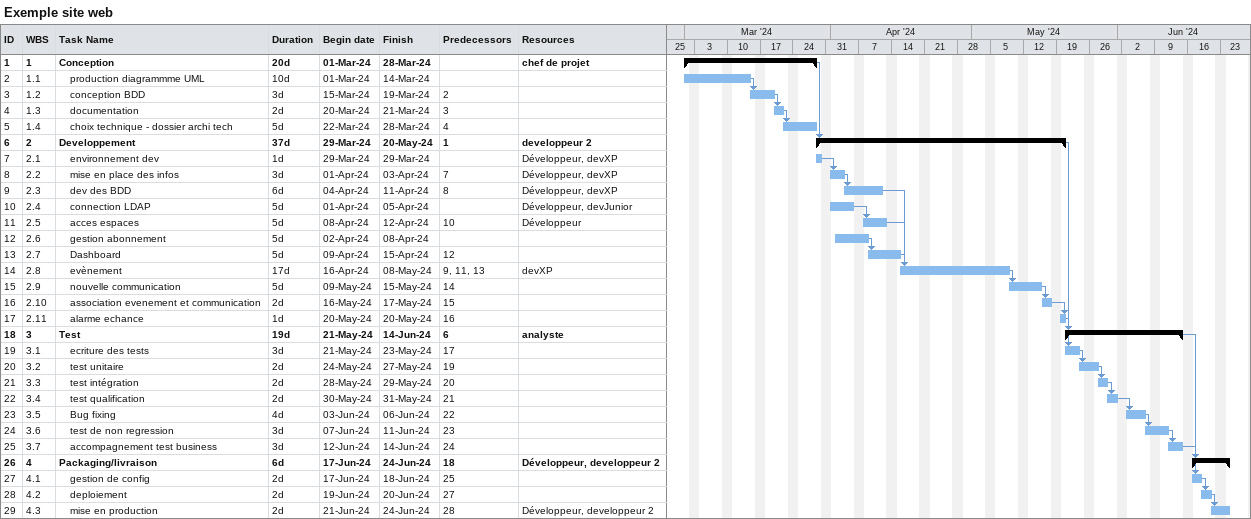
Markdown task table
Exemple site web

| ID | WBS | Task | Duration | Start | Finish | Predecessors | Resources |
|---|---|---|---|---|---|---|---|
| 1 | 1 | **Conception** | 20d | 2024-03-01 | 2024-03-28 |  | chef de projet |
| 2 | 1.1 | production diagrammme UML | 10d | 2024-03-01 | 2024-03-14 |  |  |
| 3 | 1.2 | conception BDD | 3d | 2024-03-15 | 2024-03-19 | 2 |  |
| 4 | 1.3 | documentation | 2d | 2024-03-20 | 2024-03-21 | 3 |  |
| 5 | 1.4 | choix technique - dossier archi tech | 5d | 2024-03-22 | 2024-03-28 | 4 |  |
| 6 | 2 | **Developpement** | 37d | 2024-03-29 | 2024-05-20 | 1 | developpeur 2 |
| 7 | 2.1 | environnement dev | 1d | 2024-03-29 | 2024-03-29 |  | Développeur, devXP |
| 8 | 2.2 | mise en place des infos | 3d | 2024-04-01 | 2024-04-03 | 7 | Développeur, devXP |
| 9 | 2.3 | dev des BDD | 6d | 2024-04-04 | 2024-04-11 | 8 | Développeur, devXP |
| 10 | 2.4 | connection LDAP | 5d | 2024-04-01 | 2024-04-05 |  | Développeur, devJunior |
| 11 | 2.5 | acces espaces | 5d | 2024-04-08 | 2024-04-12 | 10 | Développeur |
| 12 | 2.6 | gestion abonnement | 5d | 2024-04-02 | 2024-04-08 |  |  |
| 13 | 2.7 | Dashboard | 5d | 2024-04-09 | 2024-04-15 | 12 |  |
| 14 | 2.8 | evènement | 17d | 2024-04-16 | 2024-05-08 | 9, 11, 13 | devXP |
| 15 | 2.9 | nouvelle communication | 5d | 2024-05-09 | 2024-05-15 | 14 |  |
| 16 | 2.10 | association evenement et communication | 2d | 2024-05-16 | 2024-05-17 | 15 |  |
| 17 | 2.11 | alarme echance | 1d | 2024-05-20 | 2024-05-20 | 16 |  |
| 18 | 3 | **Test** | 19d | 2024-05-21 | 2024-06-14 | 6 | analyste |
| 19 | 3.1 | ecriture des tests | 3d | 2024-05-21 | 2024-05-23 | 17 |  |
| 20 | 3.2 | test unitaire | 2d | 2024-05-24 | 2024-05-27 | 19 |  |
| 21 | 3.3 | test intégration | 2d | 2024-05-28 | 2024-05-29 | 20 |  |
| 22 | 3.4 | test qualification | 2d | 2024-05-30 | 2024-05-31 | 21 |  |
| 23 | 3.5 | Bug fixing | 4d | 2024-06-03 | 2024-06-06 | 22 |  |
| 24 | 3.6 | test de non regression | 3d | 2024-06-07 | 2024-06-11 | 23 |  |
| 25 | 3.7 | accompagnement test business | 3d | 2024-06-12 | 2024-06-14 | 24 |  |
| 26 | 4 | **Packaging/livraison** | 6d | 2024-06-17 | 2024-06-24 | 18 | Développeur, developpeur 2 |
| 27 | 4.1 | gestion de config | 2d | 2024-06-17 | 2024-06-18 | 25 |  |
| 28 | 4.2 | deploiement | 2d | 2024-06-19 | 2024-06-20 | 27 |  |
| 29 | 4.3 | mise en production | 2d | 2024-06-21 | 2024-06-24 | 28 | Développeur, developpeur 2 |
